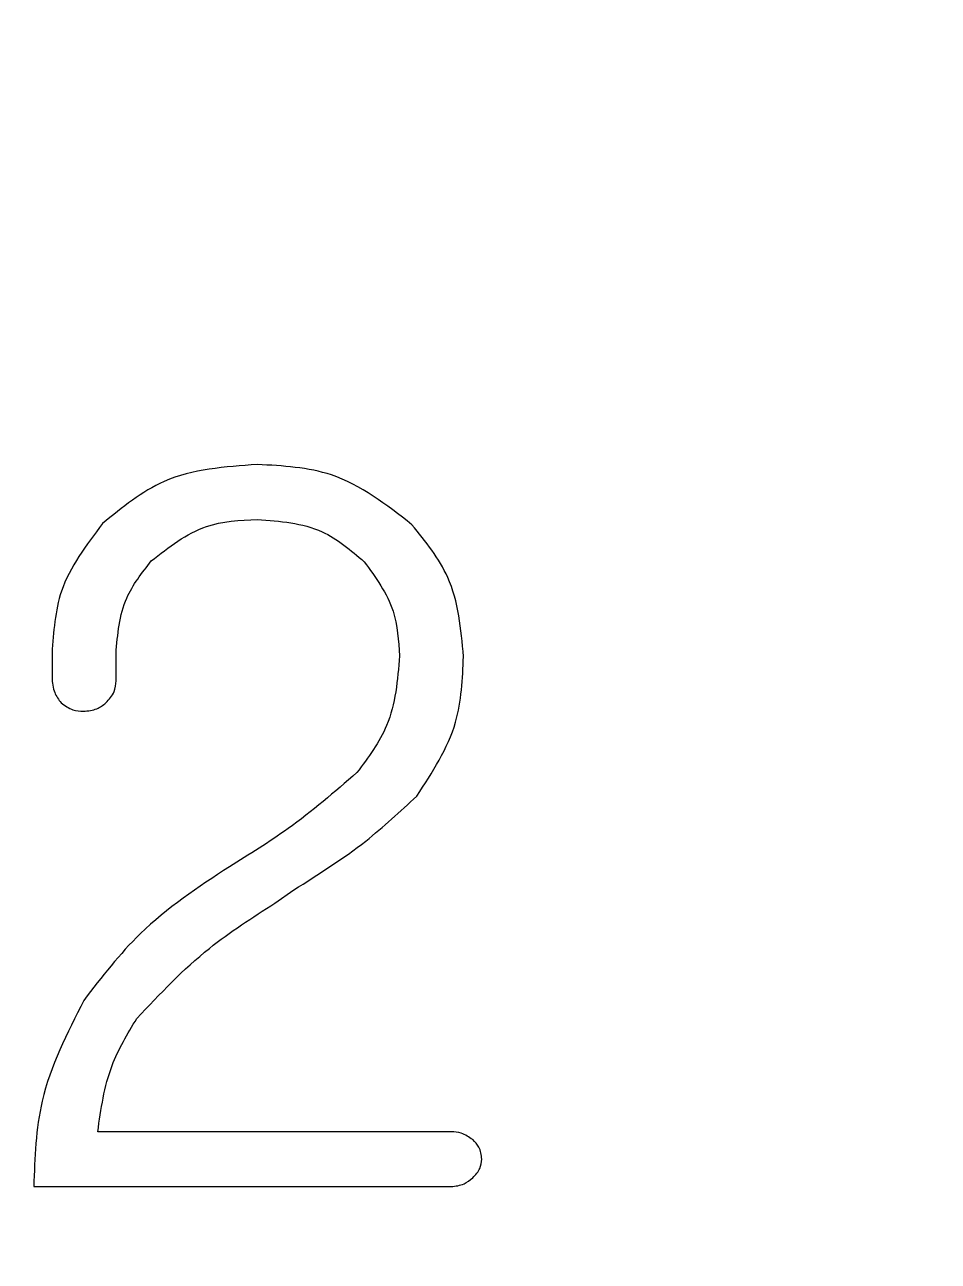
# Model space of a CAD drawing. Header units: millimetres. Extents: x 169 to 14583, y -399 to 10804.
# Drawn here: x 8187.83 to 8199.04, y 5269.6 to 5284.77 of the extents above; entities that cross this region are included whole.
import ezdxf

# ---------------------------------------------------------------- set-up
doc = ezdxf.new("R2010")
doc.units = ezdxf.units.MM
doc.header["$LTSCALE"] = 35
doc.layers.add('1', color=70, linetype='Continuous')
doc.styles.add('SLDTEXTSTYLE2', font='TXT', dxfattribs={"width": 0.7})
doc.dimstyles.new('SLDDIMSTYLE5', dxfattribs={"dimtxt": 105.988363, "dimasz": 26.25, "dimexe": 0, "dimexo": 0.0625, "dimgap": 26.497091, "dimtad": 1, "dimdec": 0, "dimrnd": 1e-09, "dimzin": 12, "dimdsep": 46, "dimtxsty": 'SLDTEXTSTYLE2', "dimsah": 1, "dimcen": 0.09, "dimadec": 0, "dimazin": 3, "dimtfac": 1, "dimtdec": 3, "dimtofl": 0, "dimtmove": 0, "dimatfit": 3, "dimfxl": 0, "dimfrac": 2, "dimtolj": 1, "dimtzin": 12, "dimarcsym": 0})

# ---------------------------------------------------------------- blocks, each defined once
blk = doc.blocks.new('_D_39')
at = {"layer": '1'}
for p, q in [((10336.279, 5511.018), (11734.619, 5511.018)), ((11699.619, 5511.018), (11699.619, 5088.118)), ((8051.635, 5088.118), (11734.619, 5088.118)), ((11699.619, 5088.118), (11699.619, 4698.415))]:
    blk.add_line(p, q, dxfattribs=at)
for points in [[(11699.619, 5511.018), (11694.369, 5484.768), (11704.869, 5484.768)], [(11699.619, 5088.118), (11704.869, 5114.368), (11694.369, 5114.368)]]:
    blk.add_solid(points, dxfattribs=at)
at = {"layer": '1', "insert": (11580.246, 4698.415), "char_height": 92.6042, "attachment_point": 1, "rotation": 90, "style": 'SLDTEXTSTYLE2'}
blk.add_mtext('423', dxfattribs=at)

msp = doc.modelspace()

# ---------------------------------------------------------------- linework, layer by layer
at = {"color": 7, "linetype": 'Continuous', "lineweight": 18}
for p, q in [((8188.165, 5277.063), (8188.165, 5276.765)), ((8188.95, 5276.725), (8188.95, 5277.056)), ((8190.899, 5273.995), (8191.132, 5274.159)), ((8193.06, 5271.191), (8188.726, 5271.191)), ((8187.941, 5270.518), (8193.06, 5270.518))]:
    msp.add_line(p, q, dxfattribs=at)
for points, knots in [([(8190.684, 5279.378), (8190.285, 5279.35), (8189.573, 5279.3), (8189.026, 5278.851), (8188.786, 5278.653)], [0, 0, 0, 0, 0.559981, 1, 1, 1, 1]), ([(8190.684, 5279.378), (8190.285, 5279.35), (8189.573, 5279.3), (8189.026, 5278.851), (8188.786, 5278.653)], [0, 0, 0, 0, 0.559981, 1, 1, 1, 1]), ([(8190.684, 5279.378), (8190.285, 5279.35), (8189.573, 5279.3), (8189.026, 5278.851), (8188.786, 5278.653)], [0, 0, 0, 0, 0.559981, 1, 1, 1, 1]), ([(8190.684, 5279.378), (8190.285, 5279.35), (8189.573, 5279.3), (8189.026, 5278.851), (8188.786, 5278.653)], [0, 0, 0, 0, 0.559981, 1, 1, 1, 1]), ([(8190.684, 5279.378), (8190.285, 5279.35), (8189.573, 5279.3), (8189.026, 5278.851), (8188.786, 5278.653)], [0, 0, 0, 0, 0.559981, 1, 1, 1, 1]), ([(8190.684, 5279.378), (8190.285, 5279.35), (8189.573, 5279.3), (8189.026, 5278.851), (8188.786, 5278.653)], [0, 0, 0, 0, 0.559981, 1, 1, 1, 1]), ([(8190.684, 5279.378), (8190.285, 5279.35), (8189.573, 5279.3), (8189.026, 5278.851), (8188.786, 5278.653)], [0, 0, 0, 0, 0.559981, 1, 1, 1, 1]), ([(8192.58, 5278.639), (8192.266, 5278.884), (8191.703, 5279.323), (8190.996, 5279.361), (8190.684, 5279.378)], [0, 0, 0, 0, 0.558347, 1, 1, 1, 1]), ([(8192.58, 5278.639), (8192.266, 5278.884), (8191.703, 5279.323), (8190.996, 5279.361), (8190.684, 5279.378)], [0, 0, 0, 0, 0.558347, 1, 1, 1, 1]), ([(8192.58, 5278.639), (8192.266, 5278.884), (8191.703, 5279.323), (8190.996, 5279.361), (8190.684, 5279.378)], [0, 0, 0, 0, 0.5583473, 1, 1, 1, 1]), ([(8192.58, 5278.639), (8192.266, 5278.884), (8191.703, 5279.323), (8190.996, 5279.361), (8190.684, 5279.378)], [0, 0, 0, 0, 0.5583473, 1, 1, 1, 1]), ([(8192.58, 5278.639), (8192.266, 5278.884), (8191.703, 5279.323), (8190.996, 5279.361), (8190.684, 5279.378)], [0, 0, 0, 0, 0.5583473, 1, 1, 1, 1]), ([(8192.58, 5278.639), (8192.266, 5278.884), (8191.703, 5279.323), (8190.996, 5279.361), (8190.684, 5279.378)], [0, 0, 0, 0, 0.5583473, 1, 1, 1, 1]), ([(8192.58, 5278.639), (8192.266, 5278.884), (8191.703, 5279.323), (8190.996, 5279.361), (8190.684, 5279.378)], [0, 0, 0, 0, 0.5583473, 1, 1, 1, 1]), ([(8188.786, 5278.653), (8188.584, 5278.388), (8188.224, 5277.914), (8188.183, 5277.324), (8188.165, 5277.063)], [0, 0, 0, 0, 0.5589326, 1, 1, 1, 1]), ([(8188.786, 5278.653), (8188.584, 5278.388), (8188.224, 5277.914), (8188.183, 5277.324), (8188.165, 5277.063)], [0, 0, 0, 0, 0.558933, 1, 1, 1, 1]), ([(8188.786, 5278.653), (8188.584, 5278.388), (8188.224, 5277.914), (8188.183, 5277.324), (8188.165, 5277.063)], [0, 0, 0, 0, 0.5589326, 1, 1, 1, 1]), ([(8188.786, 5278.653), (8188.584, 5278.388), (8188.224, 5277.914), (8188.183, 5277.324), (8188.165, 5277.063)], [0, 0, 0, 0, 0.5589326, 1, 1, 1, 1]), ([(8188.786, 5278.653), (8188.584, 5278.388), (8188.224, 5277.914), (8188.183, 5277.324), (8188.165, 5277.063)], [0, 0, 0, 0, 0.5589326, 1, 1, 1, 1]), ([(8188.786, 5278.653), (8188.584, 5278.388), (8188.224, 5277.914), (8188.183, 5277.324), (8188.165, 5277.063)], [0, 0, 0, 0, 0.5589326, 1, 1, 1, 1]), ([(8188.786, 5278.653), (8188.584, 5278.388), (8188.224, 5277.914), (8188.183, 5277.324), (8188.165, 5277.063)], [0, 0, 0, 0, 0.5589326, 1, 1, 1, 1]), ([(8189.383, 5278.194), (8189.598, 5278.364), (8189.982, 5278.668), (8190.469, 5278.694), (8190.684, 5278.705)], [0, 0, 0, 0, 0.558166, 1, 1, 1, 1]), ([(8189.383, 5278.194), (8189.598, 5278.364), (8189.982, 5278.668), (8190.469, 5278.694), (8190.684, 5278.705)], [0, 0, 0, 0, 0.558166, 1, 1, 1, 1]), ([(8189.383, 5278.194), (8189.598, 5278.364), (8189.982, 5278.668), (8190.469, 5278.694), (8190.684, 5278.705)], [0, 0, 0, 0, 0.558166, 1, 1, 1, 1]), ([(8189.383, 5278.194), (8189.598, 5278.364), (8189.982, 5278.668), (8190.469, 5278.694), (8190.684, 5278.705)], [0, 0, 0, 0, 0.558166, 1, 1, 1, 1]), ([(8189.383, 5278.194), (8189.598, 5278.364), (8189.982, 5278.668), (8190.469, 5278.694), (8190.684, 5278.705)], [0, 0, 0, 0, 0.558166, 1, 1, 1, 1]), ([(8189.383, 5278.194), (8189.598, 5278.364), (8189.982, 5278.668), (8190.469, 5278.694), (8190.684, 5278.705)], [0, 0, 0, 0, 0.558166, 1, 1, 1, 1]), ([(8189.383, 5278.194), (8189.598, 5278.364), (8189.982, 5278.668), (8190.469, 5278.694), (8190.684, 5278.705)], [0, 0, 0, 0, 0.558166, 1, 1, 1, 1]), ([(8190.684, 5278.705), (8190.961, 5278.684), (8191.455, 5278.645), (8191.83, 5278.326), (8191.994, 5278.185)], [0, 0, 0, 0, 0.559929, 1, 1, 1, 1]), ([(8190.684, 5278.705), (8190.961, 5278.684), (8191.455, 5278.645), (8191.83, 5278.326), (8191.994, 5278.185)], [0, 0, 0, 0, 0.559929, 1, 1, 1, 1]), ([(8190.684, 5278.705), (8190.961, 5278.684), (8191.455, 5278.645), (8191.83, 5278.326), (8191.994, 5278.185)], [0, 0, 0, 0, 0.559929, 1, 1, 1, 1]), ([(8190.684, 5278.705), (8190.961, 5278.684), (8191.455, 5278.645), (8191.83, 5278.326), (8191.994, 5278.185)], [0, 0, 0, 0, 0.559929, 1, 1, 1, 1]), ([(8190.684, 5278.705), (8190.961, 5278.684), (8191.455, 5278.645), (8191.83, 5278.326), (8191.994, 5278.185)], [0, 0, 0, 0, 0.559929, 1, 1, 1, 1]), ([(8190.684, 5278.705), (8190.961, 5278.684), (8191.455, 5278.645), (8191.83, 5278.326), (8191.994, 5278.185)], [0, 0, 0, 0, 0.559929, 1, 1, 1, 1]), ([(8190.684, 5278.705), (8190.961, 5278.684), (8191.455, 5278.645), (8191.83, 5278.326), (8191.994, 5278.185)], [0, 0, 0, 0, 0.559929, 1, 1, 1, 1]), ([(8193.212, 5277.021), (8193.182, 5277.359), (8193.127, 5277.964), (8192.747, 5278.432), (8192.58, 5278.639)], [0, 0, 0, 0, 0.559528, 1, 1, 1, 1]), ([(8193.212, 5277.021), (8193.182, 5277.359), (8193.127, 5277.964), (8192.747, 5278.432), (8192.58, 5278.639)], [0, 0, 0, 0, 0.559528, 1, 1, 1, 1]), ([(8193.212, 5277.021), (8193.182, 5277.359), (8193.127, 5277.964), (8192.747, 5278.432), (8192.58, 5278.639)], [0, 0, 0, 0, 0.559528, 1, 1, 1, 1]), ([(8193.212, 5277.021), (8193.182, 5277.359), (8193.127, 5277.964), (8192.747, 5278.432), (8192.58, 5278.639)], [0, 0, 0, 0, 0.559528, 1, 1, 1, 1]), ([(8193.212, 5277.021), (8193.182, 5277.359), (8193.127, 5277.964), (8192.747, 5278.432), (8192.58, 5278.639)], [0, 0, 0, 0, 0.559528, 1, 1, 1, 1]), ([(8193.212, 5277.021), (8193.182, 5277.359), (8193.127, 5277.964), (8192.747, 5278.432), (8192.58, 5278.639)], [0, 0, 0, 0, 0.559528, 1, 1, 1, 1]), ([(8193.212, 5277.021), (8193.182, 5277.359), (8193.127, 5277.964), (8192.747, 5278.432), (8192.58, 5278.639)], [0, 0, 0, 0, 0.559528, 1, 1, 1, 1]), ([(8188.95, 5277.056), (8188.97, 5277.293), (8189.006, 5277.717), (8189.268, 5278.048), (8189.383, 5278.194)], [0, 0, 0, 0, 0.559664, 1, 1, 1, 1]), ([(8188.95, 5277.056), (8188.97, 5277.293), (8189.006, 5277.717), (8189.268, 5278.048), (8189.383, 5278.194)], [0, 0, 0, 0, 0.559664, 1, 1, 1, 1]), ([(8188.95, 5277.056), (8188.97, 5277.293), (8189.006, 5277.717), (8189.268, 5278.048), (8189.383, 5278.194)], [0, 0, 0, 0, 0.559664, 1, 1, 1, 1]), ([(8188.95, 5277.056), (8188.97, 5277.293), (8189.006, 5277.717), (8189.268, 5278.048), (8189.383, 5278.194)], [0, 0, 0, 0, 0.559664, 1, 1, 1, 1]), ([(8188.95, 5277.056), (8188.97, 5277.293), (8189.006, 5277.717), (8189.268, 5278.048), (8189.383, 5278.194)], [0, 0, 0, 0, 0.559664, 1, 1, 1, 1]), ([(8188.95, 5277.056), (8188.97, 5277.293), (8189.006, 5277.717), (8189.268, 5278.048), (8189.383, 5278.194)], [0, 0, 0, 0, 0.559664, 1, 1, 1, 1]), ([(8188.95, 5277.056), (8188.97, 5277.293), (8189.006, 5277.717), (8189.268, 5278.048), (8189.383, 5278.194)], [0, 0, 0, 0, 0.559664, 1, 1, 1, 1]), ([(8191.994, 5278.185), (8192.136, 5277.991), (8192.389, 5277.644), (8192.416, 5277.218), (8192.427, 5277.03)], [0, 0, 0, 0, 0.558787, 1, 1, 1, 1]), ([(8191.994, 5278.185), (8192.136, 5277.991), (8192.389, 5277.644), (8192.416, 5277.218), (8192.427, 5277.03)], [0, 0, 0, 0, 0.558787, 1, 1, 1, 1]), ([(8191.994, 5278.185), (8192.136, 5277.991), (8192.389, 5277.644), (8192.416, 5277.218), (8192.427, 5277.03)], [0, 0, 0, 0, 0.558787, 1, 1, 1, 1]), ([(8191.994, 5278.185), (8192.136, 5277.991), (8192.389, 5277.644), (8192.416, 5277.218), (8192.427, 5277.03)], [0, 0, 0, 0, 0.558787, 1, 1, 1, 1]), ([(8191.994, 5278.185), (8192.136, 5277.991), (8192.389, 5277.644), (8192.416, 5277.218), (8192.427, 5277.03)], [0, 0, 0, 0, 0.558787, 1, 1, 1, 1]), ([(8191.994, 5278.185), (8192.136, 5277.991), (8192.389, 5277.644), (8192.416, 5277.218), (8192.427, 5277.03)], [0, 0, 0, 0, 0.558787, 1, 1, 1, 1]), ([(8191.994, 5278.185), (8192.136, 5277.991), (8192.389, 5277.644), (8192.416, 5277.218), (8192.427, 5277.03)], [0, 0, 0, 0, 0.558787, 1, 1, 1, 1]), ([(8192.427, 5277.03), (8192.403, 5276.734), (8192.36, 5276.206), (8192.044, 5275.784), (8191.905, 5275.598)], [0, 0, 0, 0, 0.559645, 1, 1, 1, 1]), ([(8192.427, 5277.03), (8192.403, 5276.734), (8192.36, 5276.206), (8192.044, 5275.784), (8191.905, 5275.598)], [0, 0, 0, 0, 0.559645, 1, 1, 1, 1]), ([(8192.427, 5277.03), (8192.403, 5276.734), (8192.36, 5276.206), (8192.044, 5275.784), (8191.905, 5275.598)], [0, 0, 0, 0, 0.559645, 1, 1, 1, 1]), ([(8192.427, 5277.03), (8192.403, 5276.734), (8192.36, 5276.206), (8192.044, 5275.784), (8191.905, 5275.598)], [0, 0, 0, 0, 0.559645, 1, 1, 1, 1]), ([(8192.427, 5277.03), (8192.403, 5276.734), (8192.36, 5276.206), (8192.044, 5275.784), (8191.905, 5275.598)], [0, 0, 0, 0, 0.559645, 1, 1, 1, 1]), ([(8192.427, 5277.03), (8192.403, 5276.734), (8192.36, 5276.206), (8192.044, 5275.784), (8191.905, 5275.598)], [0, 0, 0, 0, 0.559645, 1, 1, 1, 1]), ([(8192.427, 5277.03), (8192.403, 5276.734), (8192.36, 5276.206), (8192.044, 5275.784), (8191.905, 5275.598)], [0, 0, 0, 0, 0.559645, 1, 1, 1, 1]), ([(8192.639, 5275.309), (8192.83, 5275.602), (8193.173, 5276.125), (8193.2, 5276.747), (8193.212, 5277.021)], [0, 0, 0, 0, 0.558534, 1, 1, 1, 1]), ([(8192.639, 5275.309), (8192.83, 5275.602), (8193.173, 5276.125), (8193.2, 5276.747), (8193.212, 5277.021)], [0, 0, 0, 0, 0.558534, 1, 1, 1, 1]), ([(8192.639, 5275.309), (8192.83, 5275.602), (8193.173, 5276.125), (8193.2, 5276.747), (8193.212, 5277.021)], [0, 0, 0, 0, 0.558534, 1, 1, 1, 1]), ([(8192.639, 5275.309), (8192.83, 5275.602), (8193.173, 5276.125), (8193.2, 5276.747), (8193.212, 5277.021)], [0, 0, 0, 0, 0.558534, 1, 1, 1, 1]), ([(8192.639, 5275.309), (8192.83, 5275.602), (8193.173, 5276.125), (8193.2, 5276.747), (8193.212, 5277.021)], [0, 0, 0, 0, 0.558534, 1, 1, 1, 1]), ([(8192.639, 5275.309), (8192.83, 5275.602), (8193.173, 5276.125), (8193.2, 5276.747), (8193.212, 5277.021)], [0, 0, 0, 0, 0.558534, 1, 1, 1, 1]), ([(8192.639, 5275.309), (8192.83, 5275.602), (8193.173, 5276.125), (8193.2, 5276.747), (8193.212, 5277.021)], [0, 0, 0, 0, 0.558534, 1, 1, 1, 1]), ([(8188.165, 5276.765), (8188.17, 5276.701), (8188.177, 5276.585), (8188.247, 5276.494), (8188.277, 5276.453)], [0, 0, 0, 0, 0.56016, 1, 1, 1, 1]), ([(8188.165, 5276.765), (8188.17, 5276.701), (8188.177, 5276.585), (8188.247, 5276.494), (8188.277, 5276.453)], [0, 0, 0, 0, 0.56016, 1, 1, 1, 1]), ([(8188.165, 5276.765), (8188.17, 5276.701), (8188.177, 5276.585), (8188.247, 5276.494), (8188.277, 5276.453)], [0, 0, 0, 0, 0.56016, 1, 1, 1, 1]), ([(8188.165, 5276.765), (8188.17, 5276.701), (8188.177, 5276.585), (8188.247, 5276.494), (8188.277, 5276.453)], [0, 0, 0, 0, 0.56016, 1, 1, 1, 1]), ([(8188.165, 5276.765), (8188.17, 5276.701), (8188.177, 5276.585), (8188.247, 5276.494), (8188.277, 5276.453)], [0, 0, 0, 0, 0.56016, 1, 1, 1, 1]), ([(8188.165, 5276.765), (8188.17, 5276.701), (8188.177, 5276.585), (8188.247, 5276.494), (8188.277, 5276.453)], [0, 0, 0, 0, 0.56016, 1, 1, 1, 1]), ([(8188.165, 5276.765), (8188.17, 5276.701), (8188.177, 5276.585), (8188.247, 5276.494), (8188.277, 5276.453)], [0, 0, 0, 0, 0.56016, 1, 1, 1, 1]), ([(8188.826, 5276.452), (8188.866, 5276.495), (8188.938, 5276.574), (8188.947, 5276.679), (8188.95, 5276.725)], [0, 0, 0, 0, 0.559378, 1, 1, 1, 1]), ([(8188.826, 5276.452), (8188.866, 5276.495), (8188.938, 5276.574), (8188.947, 5276.679), (8188.95, 5276.725)], [0, 0, 0, 0, 0.559378, 1, 1, 1, 1]), ([(8188.826, 5276.452), (8188.866, 5276.495), (8188.938, 5276.574), (8188.947, 5276.679), (8188.95, 5276.725)], [0, 0, 0, 0, 0.559378, 1, 1, 1, 1]), ([(8188.826, 5276.452), (8188.866, 5276.495), (8188.938, 5276.574), (8188.947, 5276.679), (8188.95, 5276.725)], [0, 0, 0, 0, 0.559378, 1, 1, 1, 1]), ([(8188.826, 5276.452), (8188.866, 5276.495), (8188.938, 5276.574), (8188.947, 5276.679), (8188.95, 5276.725)], [0, 0, 0, 0, 0.559378, 1, 1, 1, 1]), ([(8188.826, 5276.452), (8188.866, 5276.495), (8188.938, 5276.574), (8188.947, 5276.679), (8188.95, 5276.725)], [0, 0, 0, 0, 0.559378, 1, 1, 1, 1]), ([(8188.826, 5276.452), (8188.866, 5276.495), (8188.938, 5276.574), (8188.947, 5276.679), (8188.95, 5276.725)], [0, 0, 0, 0, 0.559378, 1, 1, 1, 1]), ([(8188.277, 5276.453), (8188.323, 5276.42), (8188.406, 5276.36), (8188.506, 5276.353), (8188.551, 5276.35)], [0, 0, 0, 0, 0.558994, 1, 1, 1, 1]), ([(8188.277, 5276.453), (8188.323, 5276.42), (8188.406, 5276.36), (8188.506, 5276.353), (8188.551, 5276.35)], [0, 0, 0, 0, 0.558994, 1, 1, 1, 1]), ([(8188.277, 5276.453), (8188.323, 5276.42), (8188.406, 5276.36), (8188.506, 5276.353), (8188.551, 5276.35)], [0, 0, 0, 0, 0.558994, 1, 1, 1, 1]), ([(8188.277, 5276.453), (8188.323, 5276.42), (8188.406, 5276.36), (8188.506, 5276.353), (8188.551, 5276.35)], [0, 0, 0, 0, 0.558994, 1, 1, 1, 1]), ([(8188.277, 5276.453), (8188.323, 5276.42), (8188.406, 5276.36), (8188.506, 5276.353), (8188.551, 5276.35)], [0, 0, 0, 0, 0.558994, 1, 1, 1, 1]), ([(8188.277, 5276.453), (8188.323, 5276.42), (8188.406, 5276.36), (8188.506, 5276.353), (8188.551, 5276.35)], [0, 0, 0, 0, 0.558994, 1, 1, 1, 1]), ([(8188.277, 5276.453), (8188.323, 5276.42), (8188.406, 5276.36), (8188.506, 5276.353), (8188.551, 5276.35)], [0, 0, 0, 0, 0.558994, 1, 1, 1, 1]), ([(8188.551, 5276.35), (8188.608, 5276.355), (8188.709, 5276.364), (8188.79, 5276.425), (8188.826, 5276.452)], [0, 0, 0, 0, 0.559614, 1, 1, 1, 1]), ([(8188.551, 5276.35), (8188.608, 5276.355), (8188.709, 5276.364), (8188.79, 5276.425), (8188.826, 5276.452)], [0, 0, 0, 0, 0.559614, 1, 1, 1, 1]), ([(8188.551, 5276.35), (8188.608, 5276.355), (8188.709, 5276.364), (8188.79, 5276.425), (8188.826, 5276.452)], [0, 0, 0, 0, 0.559614, 1, 1, 1, 1]), ([(8188.551, 5276.35), (8188.608, 5276.355), (8188.709, 5276.364), (8188.79, 5276.425), (8188.826, 5276.452)], [0, 0, 0, 0, 0.559614, 1, 1, 1, 1]), ([(8188.551, 5276.35), (8188.608, 5276.355), (8188.709, 5276.364), (8188.79, 5276.425), (8188.826, 5276.452)], [0, 0, 0, 0, 0.559614, 1, 1, 1, 1]), ([(8188.551, 5276.35), (8188.608, 5276.355), (8188.709, 5276.364), (8188.79, 5276.425), (8188.826, 5276.452)], [0, 0, 0, 0, 0.559614, 1, 1, 1, 1]), ([(8188.551, 5276.35), (8188.608, 5276.355), (8188.709, 5276.364), (8188.79, 5276.425), (8188.826, 5276.452)], [0, 0, 0, 0, 0.559614, 1, 1, 1, 1]), ([(8191.905, 5275.598), (8191.63, 5275.36), (8191.138, 5274.935), (8190.584, 5274.594), (8190.34, 5274.443)], [0, 0, 0, 0, 0.559584, 1, 1, 1, 1]), ([(8191.905, 5275.598), (8191.63, 5275.36), (8191.138, 5274.935), (8190.584, 5274.594), (8190.34, 5274.443)], [0, 0, 0, 0, 0.559584, 1, 1, 1, 1]), ([(8191.905, 5275.598), (8191.63, 5275.36), (8191.138, 5274.935), (8190.584, 5274.594), (8190.34, 5274.443)], [0, 0, 0, 0, 0.559584, 1, 1, 1, 1]), ([(8191.905, 5275.598), (8191.63, 5275.36), (8191.138, 5274.935), (8190.584, 5274.594), (8190.34, 5274.443)], [0, 0, 0, 0, 0.559584, 1, 1, 1, 1]), ([(8191.905, 5275.598), (8191.63, 5275.36), (8191.138, 5274.935), (8190.584, 5274.594), (8190.34, 5274.443)], [0, 0, 0, 0, 0.559584, 1, 1, 1, 1]), ([(8191.905, 5275.598), (8191.63, 5275.36), (8191.138, 5274.935), (8190.584, 5274.594), (8190.34, 5274.443)], [0, 0, 0, 0, 0.559584, 1, 1, 1, 1]), ([(8191.905, 5275.598), (8191.63, 5275.36), (8191.138, 5274.935), (8190.584, 5274.594), (8190.34, 5274.443)], [0, 0, 0, 0, 0.559584, 1, 1, 1, 1]), ([(8191.132, 5274.159), (8191.433, 5274.349), (8191.97, 5274.688), (8192.435, 5275.12), (8192.639, 5275.309)], [0, 0, 0, 0, 0.560383, 1, 1, 1, 1]), ([(8191.132, 5274.159), (8191.433, 5274.349), (8191.97, 5274.688), (8192.435, 5275.12), (8192.639, 5275.309)], [0, 0, 0, 0, 0.560383, 1, 1, 1, 1]), ([(8191.132, 5274.159), (8191.433, 5274.349), (8191.97, 5274.688), (8192.435, 5275.12), (8192.639, 5275.309)], [0, 0, 0, 0, 0.560383, 1, 1, 1, 1]), ([(8191.132, 5274.159), (8191.433, 5274.349), (8191.97, 5274.688), (8192.435, 5275.12), (8192.639, 5275.309)], [0, 0, 0, 0, 0.560383, 1, 1, 1, 1]), ([(8191.132, 5274.159), (8191.433, 5274.349), (8191.97, 5274.688), (8192.435, 5275.12), (8192.639, 5275.309)], [0, 0, 0, 0, 0.560383, 1, 1, 1, 1]), ([(8191.132, 5274.159), (8191.433, 5274.349), (8191.97, 5274.688), (8192.435, 5275.12), (8192.639, 5275.309)], [0, 0, 0, 0, 0.560383, 1, 1, 1, 1]), ([(8191.132, 5274.159), (8191.433, 5274.349), (8191.97, 5274.688), (8192.435, 5275.12), (8192.639, 5275.309)], [0, 0, 0, 0, 0.560383, 1, 1, 1, 1]), ([(8190.34, 5274.443), (8189.957, 5274.19), (8189.273, 5273.738), (8188.775, 5273.089), (8188.556, 5272.803)], [0, 0, 0, 0, 0.560218, 1, 1, 1, 1]), ([(8190.34, 5274.443), (8189.957, 5274.19), (8189.273, 5273.738), (8188.775, 5273.089), (8188.556, 5272.803)], [0, 0, 0, 0, 0.560218, 1, 1, 1, 1]), ([(8190.34, 5274.443), (8189.957, 5274.19), (8189.273, 5273.738), (8188.775, 5273.089), (8188.556, 5272.803)], [0, 0, 0, 0, 0.560218, 1, 1, 1, 1]), ([(8190.34, 5274.443), (8189.957, 5274.19), (8189.273, 5273.738), (8188.775, 5273.089), (8188.556, 5272.803)], [0, 0, 0, 0, 0.560218, 1, 1, 1, 1]), ([(8190.34, 5274.443), (8189.957, 5274.19), (8189.273, 5273.738), (8188.775, 5273.089), (8188.556, 5272.803)], [0, 0, 0, 0, 0.560218, 1, 1, 1, 1]), ([(8190.34, 5274.443), (8189.957, 5274.19), (8189.273, 5273.738), (8188.775, 5273.089), (8188.556, 5272.803)], [0, 0, 0, 0, 0.560218, 1, 1, 1, 1]), ([(8190.34, 5274.443), (8189.957, 5274.19), (8189.273, 5273.738), (8188.775, 5273.089), (8188.556, 5272.803)], [0, 0, 0, 0, 0.560218, 1, 1, 1, 1]), ([(8189.204, 5272.581), (8189.489, 5272.882), (8189.998, 5273.422), (8190.624, 5273.819), (8190.899, 5273.995)], [0, 0, 0, 0, 0.55924, 1, 1, 1, 1]), ([(8189.204, 5272.581), (8189.489, 5272.882), (8189.998, 5273.422), (8190.624, 5273.819), (8190.899, 5273.995)], [0, 0, 0, 0, 0.55924, 1, 1, 1, 1]), ([(8189.204, 5272.581), (8189.489, 5272.882), (8189.998, 5273.422), (8190.624, 5273.819), (8190.899, 5273.995)], [0, 0, 0, 0, 0.55924, 1, 1, 1, 1]), ([(8189.204, 5272.581), (8189.489, 5272.882), (8189.998, 5273.422), (8190.624, 5273.819), (8190.899, 5273.995)], [0, 0, 0, 0, 0.55924, 1, 1, 1, 1]), ([(8189.204, 5272.581), (8189.489, 5272.882), (8189.998, 5273.422), (8190.624, 5273.819), (8190.899, 5273.995)], [0, 0, 0, 0, 0.55924, 1, 1, 1, 1]), ([(8189.204, 5272.581), (8189.489, 5272.882), (8189.998, 5273.422), (8190.624, 5273.819), (8190.899, 5273.995)], [0, 0, 0, 0, 0.55924, 1, 1, 1, 1]), ([(8189.204, 5272.581), (8189.489, 5272.882), (8189.998, 5273.422), (8190.624, 5273.819), (8190.899, 5273.995)], [0, 0, 0, 0, 0.55924, 1, 1, 1, 1]), ([(8188.556, 5272.803), (8188.35, 5272.4), (8187.982, 5271.679), (8187.953, 5270.873), (8187.941, 5270.518)], [0, 0, 0, 0, 0.5592101, 1, 1, 1, 1]), ([(8188.556, 5272.803), (8188.35, 5272.4), (8187.982, 5271.679), (8187.953, 5270.873), (8187.941, 5270.518)], [0, 0, 0, 0, 0.5592101, 1, 1, 1, 1]), ([(8188.556, 5272.803), (8188.35, 5272.4), (8187.982, 5271.679), (8187.953, 5270.873), (8187.941, 5270.518)], [0, 0, 0, 0, 0.5592101, 1, 1, 1, 1]), ([(8188.556, 5272.803), (8188.35, 5272.4), (8187.982, 5271.679), (8187.953, 5270.873), (8187.941, 5270.518)], [0, 0, 0, 0, 0.5592101, 1, 1, 1, 1]), ([(8188.556, 5272.803), (8188.35, 5272.4), (8187.982, 5271.679), (8187.953, 5270.873), (8187.941, 5270.518)], [0, 0, 0, 0, 0.5592101, 1, 1, 1, 1]), ([(8188.556, 5272.803), (8188.35, 5272.4), (8187.982, 5271.679), (8187.953, 5270.873), (8187.941, 5270.518)], [0, 0, 0, 0, 0.5592101, 1, 1, 1, 1]), ([(8188.556, 5272.803), (8188.35, 5272.4), (8187.982, 5271.679), (8187.953, 5270.873), (8187.941, 5270.518)], [0, 0, 0, 0, 0.5592101, 1, 1, 1, 1]), ([(8188.726, 5271.191), (8188.765, 5271.469), (8188.835, 5271.964), (8189.092, 5272.392), (8189.204, 5272.581)], [0, 0, 0, 0, 0.560217, 1, 1, 1, 1]), ([(8188.726, 5271.191), (8188.765, 5271.469), (8188.835, 5271.964), (8189.092, 5272.392), (8189.204, 5272.581)], [0, 0, 0, 0, 0.560217, 1, 1, 1, 1]), ([(8188.726, 5271.191), (8188.765, 5271.469), (8188.835, 5271.964), (8189.092, 5272.392), (8189.204, 5272.581)], [0, 0, 0, 0, 0.560217, 1, 1, 1, 1]), ([(8188.726, 5271.191), (8188.765, 5271.469), (8188.835, 5271.964), (8189.092, 5272.392), (8189.204, 5272.581)], [0, 0, 0, 0, 0.560217, 1, 1, 1, 1]), ([(8188.726, 5271.191), (8188.765, 5271.469), (8188.835, 5271.964), (8189.092, 5272.392), (8189.204, 5272.581)], [0, 0, 0, 0, 0.560217, 1, 1, 1, 1]), ([(8188.726, 5271.191), (8188.765, 5271.469), (8188.835, 5271.964), (8189.092, 5272.392), (8189.204, 5272.581)], [0, 0, 0, 0, 0.560217, 1, 1, 1, 1]), ([(8188.726, 5271.191), (8188.765, 5271.469), (8188.835, 5271.964), (8189.092, 5272.392), (8189.204, 5272.581)], [0, 0, 0, 0, 0.560217, 1, 1, 1, 1]), ([(8193.325, 5271.094), (8193.28, 5271.125), (8193.199, 5271.181), (8193.103, 5271.188), (8193.06, 5271.191)], [0, 0, 0, 0, 0.5597, 1, 1, 1, 1]), ([(8193.325, 5271.094), (8193.28, 5271.125), (8193.199, 5271.181), (8193.103, 5271.188), (8193.06, 5271.191)], [0, 0, 0, 0, 0.5597, 1, 1, 1, 1]), ([(8193.325, 5271.094), (8193.28, 5271.125), (8193.199, 5271.181), (8193.103, 5271.188), (8193.06, 5271.191)], [0, 0, 0, 0, 0.5597, 1, 1, 1, 1]), ([(8193.325, 5271.094), (8193.28, 5271.125), (8193.199, 5271.181), (8193.103, 5271.188), (8193.06, 5271.191)], [0, 0, 0, 0, 0.5597, 1, 1, 1, 1]), ([(8193.325, 5271.094), (8193.28, 5271.125), (8193.199, 5271.181), (8193.103, 5271.188), (8193.06, 5271.191)], [0, 0, 0, 0, 0.5597, 1, 1, 1, 1]), ([(8193.325, 5271.094), (8193.28, 5271.125), (8193.199, 5271.181), (8193.103, 5271.188), (8193.06, 5271.191)], [0, 0, 0, 0, 0.5597, 1, 1, 1, 1]), ([(8193.325, 5271.094), (8193.28, 5271.125), (8193.199, 5271.181), (8193.103, 5271.188), (8193.06, 5271.191)], [0, 0, 0, 0, 0.5597, 1, 1, 1, 1]), ([(8193.437, 5270.854), (8193.43, 5270.906), (8193.419, 5270.999), (8193.353, 5271.065), (8193.325, 5271.094)], [0, 0, 0, 0, 0.559157, 1, 1, 1, 1]), ([(8193.437, 5270.854), (8193.43, 5270.906), (8193.419, 5270.999), (8193.353, 5271.065), (8193.325, 5271.094)], [0, 0, 0, 0, 0.559157, 1, 1, 1, 1]), ([(8193.437, 5270.854), (8193.43, 5270.906), (8193.419, 5270.999), (8193.353, 5271.065), (8193.325, 5271.094)], [0, 0, 0, 0, 0.559157, 1, 1, 1, 1]), ([(8193.437, 5270.854), (8193.43, 5270.906), (8193.419, 5270.999), (8193.353, 5271.065), (8193.325, 5271.094)], [0, 0, 0, 0, 0.559157, 1, 1, 1, 1]), ([(8193.437, 5270.854), (8193.43, 5270.906), (8193.419, 5270.999), (8193.353, 5271.065), (8193.325, 5271.094)], [0, 0, 0, 0, 0.559157, 1, 1, 1, 1]), ([(8193.437, 5270.854), (8193.43, 5270.906), (8193.419, 5270.999), (8193.353, 5271.065), (8193.325, 5271.094)], [0, 0, 0, 0, 0.559157, 1, 1, 1, 1]), ([(8193.437, 5270.854), (8193.43, 5270.906), (8193.419, 5270.999), (8193.353, 5271.065), (8193.325, 5271.094)], [0, 0, 0, 0, 0.559157, 1, 1, 1, 1]), ([(8193.325, 5270.627), (8193.36, 5270.662), (8193.423, 5270.727), (8193.432, 5270.815), (8193.437, 5270.854)], [0, 0, 0, 0, 0.559792, 1, 1, 1, 1]), ([(8193.325, 5270.627), (8193.36, 5270.662), (8193.423, 5270.727), (8193.432, 5270.815), (8193.437, 5270.854)], [0, 0, 0, 0, 0.559792, 1, 1, 1, 1]), ([(8193.325, 5270.627), (8193.36, 5270.662), (8193.423, 5270.727), (8193.432, 5270.815), (8193.437, 5270.854)], [0, 0, 0, 0, 0.559792, 1, 1, 1, 1]), ([(8193.325, 5270.627), (8193.36, 5270.662), (8193.423, 5270.727), (8193.432, 5270.815), (8193.437, 5270.854)], [0, 0, 0, 0, 0.559792, 1, 1, 1, 1]), ([(8193.325, 5270.627), (8193.36, 5270.662), (8193.423, 5270.727), (8193.432, 5270.815), (8193.437, 5270.854)], [0, 0, 0, 0, 0.559792, 1, 1, 1, 1]), ([(8193.325, 5270.627), (8193.36, 5270.662), (8193.423, 5270.727), (8193.432, 5270.815), (8193.437, 5270.854)], [0, 0, 0, 0, 0.559792, 1, 1, 1, 1]), ([(8193.325, 5270.627), (8193.36, 5270.662), (8193.423, 5270.727), (8193.432, 5270.815), (8193.437, 5270.854)], [0, 0, 0, 0, 0.559792, 1, 1, 1, 1]), ([(8193.06, 5270.518), (8193.115, 5270.524), (8193.214, 5270.536), (8193.291, 5270.599), (8193.325, 5270.627)], [0, 0, 0, 0, 0.5595994, 1, 1, 1, 1]), ([(8193.06, 5270.518), (8193.115, 5270.524), (8193.214, 5270.536), (8193.291, 5270.599), (8193.325, 5270.627)], [0, 0, 0, 0, 0.5595994, 1, 1, 1, 1]), ([(8193.06, 5270.518), (8193.115, 5270.524), (8193.214, 5270.536), (8193.291, 5270.599), (8193.325, 5270.627)], [0, 0, 0, 0, 0.5595994, 1, 1, 1, 1]), ([(8193.06, 5270.518), (8193.115, 5270.524), (8193.214, 5270.536), (8193.291, 5270.599), (8193.325, 5270.627)], [0, 0, 0, 0, 0.5595994, 1, 1, 1, 1]), ([(8193.06, 5270.518), (8193.115, 5270.524), (8193.214, 5270.536), (8193.291, 5270.599), (8193.325, 5270.627)], [0, 0, 0, 0, 0.5595994, 1, 1, 1, 1]), ([(8193.06, 5270.518), (8193.115, 5270.524), (8193.214, 5270.536), (8193.291, 5270.599), (8193.325, 5270.627)], [0, 0, 0, 0, 0.5595994, 1, 1, 1, 1]), ([(8193.06, 5270.518), (8193.115, 5270.524), (8193.214, 5270.536), (8193.291, 5270.599), (8193.325, 5270.627)], [0, 0, 0, 0, 0.5595994, 1, 1, 1, 1])]:
    msp.add_open_spline(points, degree=3, knots=knots, dxfattribs=at)

# ---------------------------------------------------------------- dimensions: what is measured, and where the dimension line sits
at = {"layer": '1'}
dim = msp.add_linear_dim(base=(11699.619, 5088.118), p1=(10301.279, 5511.018), p2=(8016.635, 5088.118), angle=90, dimstyle='SLDDIMSTYLE5', dxfattribs=at)
dim.commit()
dim.dimension.update_dxf_attribs({"geometry": '_D_39', "text_midpoint": (11699.619, 4804.652), "dimtype": 160})

doc.saveas('drawing.dxf')
